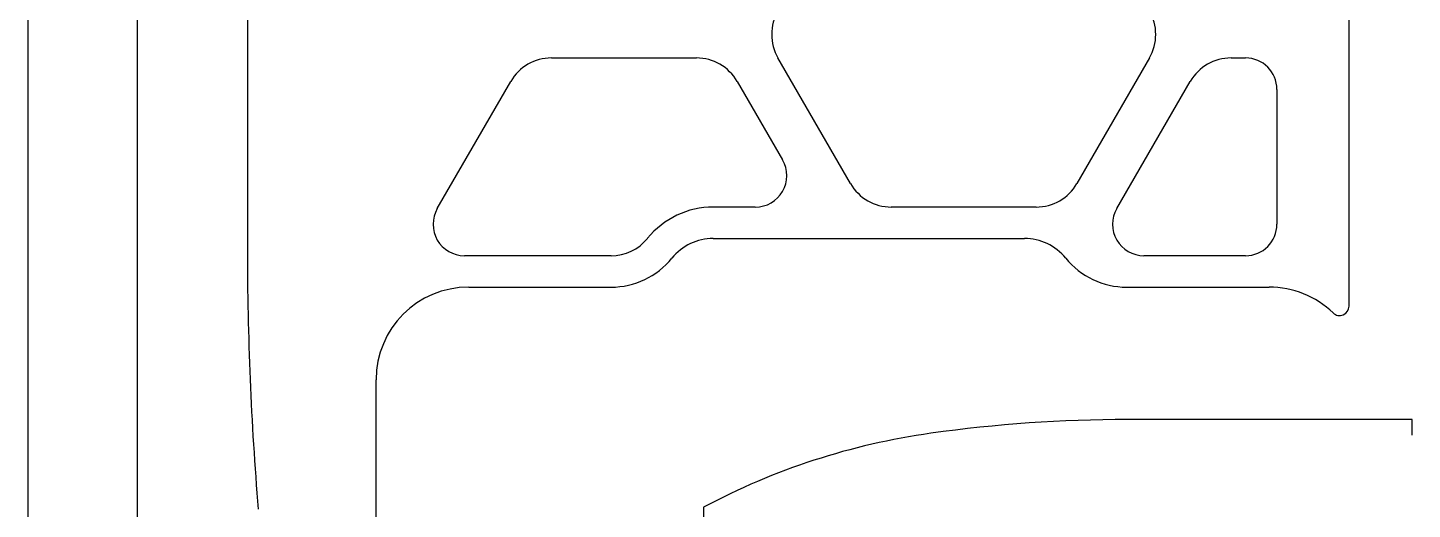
# Model space of a CAD drawing. Extents: x 442 to 745, y 5 to 355.
# Drawn here: x 442.39 to 478.72, y 210 to 222.64 of the extents above; entities that cross this region are included whole.
import ezdxf

# ---------------------------------------------------------------- set-up
doc = ezdxf.new("R2010")
doc.units = 0
doc.layers.add('VISIBLE__ANSI_', color=7, linetype='CONTINUOUS')

msp = doc.modelspace()

# ---------------------------------------------------------------- linework, layer by layer
at = {"layer": 'VISIBLE__ANSI_'}
for p, q in [((442.389, 267.193), (442.389, 92.195)), ((445.272, 93.859), (445.272, 265.529)), ((477.06, 215.335), (477.06, 239.884)), ((448.154, 238.39), (448.154, 216.83)), ((456.132, 221.845), (459.936, 221.845)), ((463.977, 218.551), (462.075, 221.845)), ((471.822, 221.845), (469.92, 218.551)), ((473.962, 221.845), (474.342, 221.845)), ((453.137, 217.892), (455.062, 221.228)), ((461.005, 221.228), (462.194, 219.169)), ((470.966, 217.892), (472.892, 221.228)), ((475.165, 221.022), (475.165, 217.481)), ((461.481, 217.933), (460.378, 217.933)), ((468.85, 217.933), (465.047, 217.933)), ((460.378, 217.11), (468.541, 217.11)), ((457.695, 216.657), (453.85, 216.657)), ((474.342, 216.657), (471.679, 216.657)), ((453.96, 215.833), (457.635, 215.833)), ((457.635, 215.833), (457.695, 215.833)), ((471.224, 215.833), (471.284, 215.833)), ((471.284, 215.833), (474.96, 215.833)), ((451.53, 191.581), (451.53, 213.404)), ((478.719, 212.359), (471.249, 212.359)), ((478.719, 211.947), (478.719, 212.359)), ((460.117, 210.057), (460.117, 203.351))]:
    msp.add_line(p, q, dxfattribs=at)
for centre, radius, start, end in [((463.145, 222.463), 1.235, 150, 210), ((470.752, 222.463), 1.235, 330, 30), ((456.132, 220.61), 1.235, 90, 150), ((459.936, 220.61), 1.235, 30, 90), ((473.962, 220.61), 1.235, 90, 150), ((474.342, 221.022), 0.824, 0, 90), ((461.481, 218.757), 0.824, 270, 30), ((465.047, 219.169), 1.235, 210, 270), ((468.85, 219.169), 1.235, 270, 330), ((453.85, 217.481), 0.824, 150, 270), ((460.378, 215.71), 2.224, 90, 140.8796), ((471.679, 217.481), 0.824, 150, 270), ((474.342, 217.481), 0.824, 270, 0), ((457.695, 217.892), 1.235, 270, 320.8796), ((460.378, 215.71), 1.4, 90, 140.8795), ((468.541, 215.71), 1.4, 39.1204, 90), ((530.341, 216.83), 82.187, 180, 184.7637), ((457.695, 217.892), 2.059, 270, 320.8795), ((471.224, 217.892), 2.059, 219.1204, 270), ((453.96, 213.404), 2.429, 90, 180), ((474.96, 213.404), 2.429, 46.1868, 90), ((476.812, 215.335), 0.247, 226.1868, 0), ((471.249, 175.181), 37.178, 90, 97.9802), ((468.588, 194.162), 18.011, 97.9802, 118.0533)]:
    msp.add_arc(centre, radius, start, end, dxfattribs=at)

doc.saveas('drawing.dxf')
